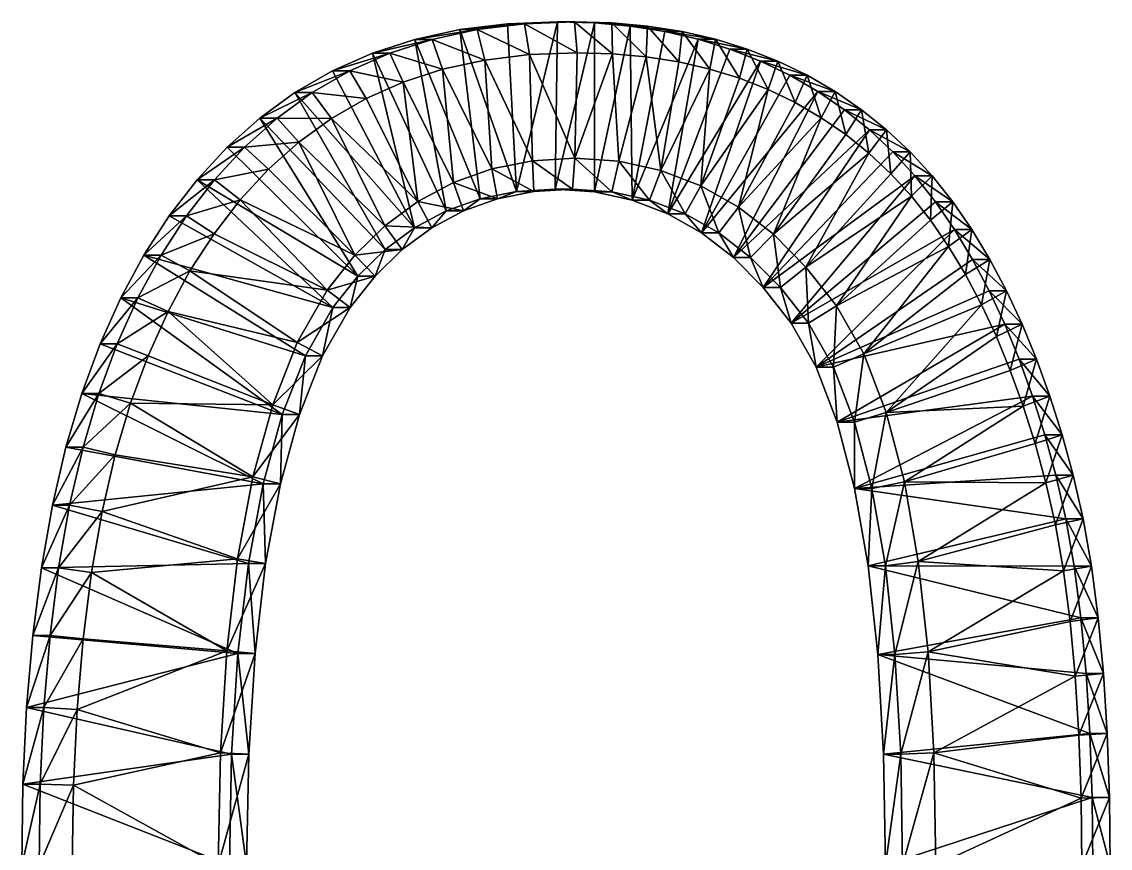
# Model space of a CAD drawing. Header units: metres. Extents: x -136 to 55, y -57 to 41.
# Drawn here: x 19.06 to 28.3, y -49.8 to -42.79 of the extents above; entities that cross this region are included whole.
import ezdxf

# ---------------------------------------------------------------- set-up
doc = ezdxf.new("R2010")
doc.units = ezdxf.units.M
doc.layers.get('0').update_dxf_attribs({"true_color": 0x57e057})

msp = doc.modelspace()

# ---------------------------------------------------------------- meshes
at = {"color": 74, "true_color": 0x58b11a}
mesh = msp.add_polyface(dxfattribs=at)
corners = [(24.2261, -42.8292, -0.0596), (23.9222, -42.8015, -0.0303), (24.3726, -42.8292, 1.4619), (24.0687, -42.8015, 1.4911), (23.6074, -42.7922), (23.7539, -42.7922, 1.5214), (23.1835, -42.8088, 0.0408), (23.33, -42.8088, 1.5622), (22.7808, -42.8588, 0.0796), (22.9273, -42.8588, 1.601), (24.0687, -42.8015, 1.4911), (24.3726, -42.8292, 1.4619), (23.7539, -42.7922, 1.5214), (23.33, -42.8088, 1.5622), (22.9273, -42.8588, 1.601), (22.5457, -42.9421, 1.6378), (24.074, -43.0631, 1.71), (24.3614, -43.0894, 1.6823), (23.7761, -43.0544, 1.7387), (23.3721, -43.0702, 1.7776), (22.992, -43.1174, 1.8142), (22.5457, -42.9421, 1.6378), (22.6345, -43.1954, 1.8486), (23.0521, -44.04, 1.8084), (23.3953, -43.9715, 1.7753), (23.7566, -43.9489, 1.7405), (24.1278, -43.9746, 1.7048), (23.2615, -44.232, 0.0333), (23.5883, -44.2115, 0.0018), (23.9235, -44.2347, -0.0304)]
mesh.append_faces([[corners[k] for k in face] for face in [(6, 27, 8), (4, 27, 6), (1, 28, 4), (0, 29, 1)]], dxfattribs={"vtx0": -1, "vtx1": -1, "color": 74})
mesh.append_faces([[corners[k] for k in face] for face in [(16, 25, 26)]], dxfattribs={"vtx0": -1, "vtx2": -1, "color": 74})
mesh.append_faces([[corners[k] for k in face] for face in [(0, 1, 2), (1, 4, 3), (4, 6, 5), (6, 8, 7), (3, 5, 10), (5, 7, 12), (7, 9, 13), (9, 15, 14), (10, 12, 16), (12, 13, 18), (13, 14, 19), (14, 21, 20)]], dxfattribs={"vtx1": -1, "color": 74})
mesh.append_faces([[corners[k] for k in face] for face in [(20, 22, 23), (19, 20, 24), (18, 19, 25), (16, 18, 25), (17, 16, 26)]], dxfattribs={"vtx1": -1, "vtx2": -1, "color": 74})
mesh.append_faces([[corners[k] for k in face] for face in [(1, 3, 2), (4, 5, 3), (6, 7, 5), (8, 9, 7), (3, 10, 11), (5, 12, 10), (7, 13, 12), (9, 14, 13), (10, 16, 17), (12, 18, 16), (13, 19, 18), (14, 20, 19), (21, 22, 20)]], dxfattribs={"vtx2": -1, "color": 74})
mesh = msp.add_polyface(dxfattribs=at)
corners = [(22.6653, -44.3957, 0.0907), (22.9538, -44.2934, 0.0629), (22.8118, -44.3957, 1.6121), (23.1003, -44.2934, 1.5844), (23.2615, -44.232, 0.0333), (23.408, -44.232, 1.5547), (23.5883, -44.2115, 0.0018), (23.7348, -44.2115, 1.5233), (23.9235, -44.2347, -0.0304), (24.07, -44.2347, 1.491), (24.2423, -44.3043, -0.0611), (24.3888, -44.3043, 1.4603), (22.8118, -44.3957, 1.6121), (23.1003, -44.2934, 1.5844), (23.408, -44.232, 1.5547), (23.7348, -44.2115, 1.5233), (24.07, -44.2347, 1.491), (22.7277, -44.1551, 1.8396), (23.0521, -44.04, 1.8084), (23.3953, -43.9715, 1.7753), (23.7566, -43.9489, 1.7405), (24.1278, -43.9746, 1.7048), (24.3888, -44.3043, 1.4603), (22.6345, -43.1954, 1.8486), (22.992, -43.1174, 1.8142), (23.3721, -43.0702, 1.7776), (22.7808, -42.8588, 0.0796), (23.6074, -42.7922), (23.9222, -42.8015, -0.0303), (24.2261, -42.8292, -0.0596)]
mesh.append_faces([[corners[k] for k in face] for face in [(23, 17, 18), (24, 18, 19), (25, 19, 20), (26, 4, 1), (27, 6, 4), (28, 8, 6), (29, 10, 8)]], dxfattribs={"vtx0": -1, "vtx2": -1, "color": 74})
mesh.append_faces([[corners[k] for k in face] for face in [(0, 1, 2), (1, 4, 3), (4, 6, 5), (6, 8, 7), (8, 10, 9), (2, 3, 12), (3, 5, 13), (5, 7, 14), (7, 9, 15), (9, 11, 16), (12, 13, 17), (13, 14, 18), (14, 15, 19), (15, 16, 20), (16, 22, 21)]], dxfattribs={"vtx1": -1, "color": 74})
mesh.append_faces([[corners[k] for k in face] for face in [(1, 3, 2), (4, 5, 3), (6, 7, 5), (8, 9, 7), (10, 11, 9), (3, 13, 12), (5, 14, 13), (7, 15, 14), (9, 16, 15), (13, 18, 17), (14, 19, 18), (15, 20, 19), (16, 21, 20)]], dxfattribs={"vtx2": -1, "color": 74})
mesh = msp.add_polyface(dxfattribs=at)
corners = [(25.3312, -43.1256, -0.166), (25.4777, -43.1256, 1.3554), (25.7265, -43.246, 1.3315), (25.0715, -43.0237, -0.141), (25.218, -43.0237, 1.3805), (24.8007, -42.9404, -0.1149), (24.9472, -42.9404, 1.4065), (24.5189, -42.8755, -0.0878), (24.6654, -42.8755, 1.4337), (24.2261, -42.8292, -0.0596), (24.3726, -42.8292, 1.4619), (25.4777, -43.1256, 1.3554), (25.218, -43.0237, 1.3805), (24.9472, -42.9404, 1.4065), (24.6654, -42.8755, 1.4337), (24.3726, -42.8292, 1.4619), (24.0687, -42.8015, 1.4911), (25.3945, -43.366, 1.5828), (25.6253, -43.4777, 1.5606), (25.1532, -43.2714, 1.6061), (24.9007, -43.1937, 1.6304), (24.6369, -43.133, 1.6558), (24.3614, -43.0894, 1.6823), (24.0687, -42.8015, 1.4911), (24.4844, -44.0524, 1.6705), (24.8234, -44.1825, 1.6378), (24.2423, -44.3043, -0.0611), (24.5446, -44.4203, -0.0902)]
mesh.append_faces([[corners[k] for k in face] for face in [(7, 26, 9), (5, 26, 7), (3, 27, 5), (0, 27, 3)]], dxfattribs={"vtx0": -1, "vtx1": -1, "color": 74})
mesh.append_faces([[corners[k] for k in face] for face in [(0, 3, 1), (3, 5, 4), (5, 7, 6), (7, 9, 8), (1, 4, 11), (4, 6, 12), (6, 8, 13), (8, 10, 14), (10, 16, 15), (11, 12, 17), (12, 13, 19), (13, 14, 20), (14, 15, 21), (15, 23, 22)]], dxfattribs={"vtx1": -1, "color": 74})
mesh.append_faces([[corners[k] for k in face] for face in [(21, 22, 24), (20, 21, 24), (19, 20, 25)]], dxfattribs={"vtx1": -1, "vtx2": -1, "color": 74})
mesh.append_faces([[corners[k] for k in face] for face in [(0, 1, 2), (3, 4, 1), (5, 6, 4), (7, 8, 6), (9, 10, 8), (4, 12, 11), (6, 13, 12), (8, 14, 13), (10, 15, 14), (11, 17, 18), (12, 19, 17), (13, 20, 19), (14, 21, 20), (15, 22, 21)]], dxfattribs={"vtx2": -1, "color": 74})
mesh = msp.add_polyface(dxfattribs=at)
corners = [(22.7808, -42.8588, 0.0796), (22.3992, -42.9421, 0.1163), (22.9273, -42.8588, 1.601), (22.5457, -42.9421, 1.6378), (22.0388, -43.0587, 0.151), (22.1853, -43.0587, 1.6725), (21.6995, -43.2086, 0.1837), (21.846, -43.2086, 1.7051), (22.6653, -44.3957, 0.0907), (22.8118, -44.3957, 1.6121), (22.5425, -44.539, 1.6381), (22.5457, -42.9421, 1.6378), (22.9273, -42.8588, 1.601), (22.1853, -43.0587, 1.6725), (21.846, -43.2086, 1.7051), (22.8118, -44.3957, 1.6121), (22.5425, -44.539, 1.6381), (22.6345, -43.1954, 1.8486), (22.2989, -43.304, 1.8809), (21.9846, -43.4428, 1.9112), (21.5278, -43.3918, 1.7358), (22.4246, -44.3164, 1.8688), (22.1445, -44.5226, 1.8958), (22.7277, -44.1551, 1.8396), (21.4155, -43.8126, 1.966), (21.8888, -44.7719, 1.9204), (21.6906, -43.6121, 1.9395), (21.3813, -43.3918, 0.2143), (22.396, -44.539, 0.1166), (22.1458, -44.7233, 0.1407), (22.9538, -44.2934, 0.0629)]
mesh.append_faces([[corners[k] for k in face] for face in [(6, 28, 27), (4, 28, 6), (1, 8, 4), (0, 30, 1)]], dxfattribs={"vtx0": -1, "vtx1": -1, "color": 74})
mesh.append_faces([[corners[k] for k in face] for face in [(24, 25, 22), (26, 22, 21), (18, 21, 23), (27, 28, 29), (4, 8, 28), (1, 30, 8)]], dxfattribs={"vtx0": -1, "vtx2": -1, "color": 74})
mesh.append_faces([[corners[k] for k in face] for face in [(0, 1, 2), (1, 4, 3), (4, 6, 5), (3, 5, 11), (5, 7, 13), (11, 13, 17), (13, 14, 18), (14, 20, 19), (16, 15, 21)]], dxfattribs={"vtx1": -1, "color": 74})
mesh.append_faces([[corners[k] for k in face] for face in [(26, 24, 22), (19, 26, 21), (18, 19, 21), (17, 18, 23)]], dxfattribs={"vtx1": -1, "vtx2": -1, "color": 74})
mesh.append_faces([[corners[k] for k in face] for face in [(1, 3, 2), (4, 5, 3), (6, 7, 5), (8, 9, 10), (3, 11, 12), (5, 13, 11), (7, 14, 13), (9, 15, 16), (13, 18, 17), (14, 19, 18), (16, 21, 22), (15, 23, 21)]], dxfattribs={"vtx2": -1, "color": 74})
mesh = msp.add_polyface(dxfattribs=at)
corners = [(24.2423, -44.3043, -0.0611), (24.5446, -44.4203, -0.0902), (24.3888, -44.3043, 1.4603), (24.6911, -44.4203, 1.4312), (24.8305, -44.5827, -0.1178), (24.977, -44.5827, 1.4037), (25.1001, -44.7915, -0.1437), (25.2466, -44.7915, 1.3777), (25.3531, -45.0467, -0.1681), (24.3888, -44.3043, 1.4603), (24.07, -44.2347, 1.491), (24.6911, -44.4203, 1.4312), (24.977, -44.5827, 1.4037), (25.2466, -44.7915, 1.3777), (25.4996, -45.0467, 1.3533), (24.4844, -44.0524, 1.6705), (24.1278, -43.9746, 1.7048), (24.8234, -44.1825, 1.6378), (25.1425, -44.3638, 1.6071), (25.4402, -44.5944, 1.5784), (25.4996, -45.0467, 1.3533), (24.3614, -43.0894, 1.6823), (24.9007, -43.1937, 1.6304), (25.3945, -43.366, 1.5828), (25.1532, -43.2714, 1.6061), (25.6253, -43.4777, 1.5606), (25.8452, -43.6056, 1.5394), (24.8007, -42.9404, -0.1149), (25.3312, -43.1256, -0.166), (25.58, -43.246, -0.1899), (25.8169, -43.3838, -0.2128)]
mesh.append_faces([[corners[k] for k in face] for face in [(29, 4, 28), (30, 4, 29)]], dxfattribs={"vtx0": -1, "vtx1": -1, "color": 74})
mesh.append_faces([[corners[k] for k in face] for face in [(21, 16, 15), (22, 15, 17), (23, 17, 18), (26, 18, 19), (27, 1, 0), (28, 4, 1), (30, 6, 4)]], dxfattribs={"vtx0": -1, "vtx2": -1, "color": 74})
mesh.append_faces([[corners[k] for k in face] for face in [(0, 1, 2), (1, 4, 3), (4, 6, 5), (6, 8, 7), (2, 3, 9), (3, 5, 11), (5, 7, 12), (7, 14, 13), (9, 11, 15), (11, 12, 17), (12, 13, 18), (13, 20, 19)]], dxfattribs={"vtx1": -1, "color": 74})
mesh.append_faces([[corners[k] for k in face] for face in [(23, 24, 17), (25, 23, 18), (26, 25, 18)]], dxfattribs={"vtx1": -1, "vtx2": -1, "color": 74})
mesh.append_faces([[corners[k] for k in face] for face in [(1, 3, 2), (4, 5, 3), (6, 7, 5), (2, 9, 10), (3, 11, 9), (5, 12, 11), (7, 13, 12), (9, 15, 16), (11, 17, 15), (12, 18, 17), (13, 19, 18)]], dxfattribs={"vtx2": -1, "color": 74})
mesh = msp.add_polyface(dxfattribs=at)
corners = [(26.2535, -43.7086, -0.2548), (26.0414, -43.538, -0.2344), (26.4, -43.7086, 1.2666), (26.1879, -43.538, 1.2871), (25.8169, -43.3838, -0.2128), (25.9634, -43.3838, 1.3087), (25.58, -43.246, -0.1899), (25.7265, -43.246, 1.3315), (25.3312, -43.1256, -0.166), (26.4, -43.7086, 1.2666), (26.1879, -43.538, 1.2871), (25.9634, -43.3838, 1.3087), (25.7265, -43.246, 1.3315), (25.4777, -43.1256, 1.3554), (25.4777, -43.1256, 1.3554), (26.2502, -43.907, 1.5004), (26.0535, -43.7487, 1.5194), (25.8452, -43.6056, 1.5394), (25.6253, -43.4777, 1.5606), (25.4996, -45.0467, 1.3533), (25.716, -44.8725, 1.5519), (25.4402, -44.5944, 1.5784), (26.4355, -44.0806, 1.4826), (26.6096, -44.2699, 1.4658), (25.974, -45.2013, 1.527), (25.1001, -44.7915, -0.1437), (25.3531, -45.0467, -0.1681), (26.453, -43.8956, -0.274), (26.6401, -44.099, -0.292), (25.5898, -45.3483, -0.1909)]
mesh.append_faces([[corners[k] for k in face] for face in [(1, 25, 4), (0, 25, 1), (27, 26, 0), (28, 26, 27)]], dxfattribs={"vtx0": -1, "vtx1": -1, "color": 74})
mesh.append_faces([[corners[k] for k in face] for face in [(15, 21, 20), (23, 20, 24), (0, 26, 25), (28, 29, 26)]], dxfattribs={"vtx0": -1, "vtx2": -1, "color": 74})
mesh.append_faces([[corners[k] for k in face] for face in [(0, 1, 2), (1, 4, 3), (4, 6, 5), (6, 8, 7), (2, 3, 9), (3, 5, 10), (5, 7, 11), (7, 13, 12), (9, 10, 15), (10, 11, 16), (11, 12, 17), (12, 14, 18)]], dxfattribs={"vtx1": -1, "color": 74})
mesh.append_faces([[corners[k] for k in face] for face in [(16, 17, 21), (15, 16, 21), (22, 15, 20), (23, 22, 20)]], dxfattribs={"vtx1": -1, "vtx2": -1, "color": 74})
mesh.append_faces([[corners[k] for k in face] for face in [(1, 3, 2), (4, 5, 3), (6, 7, 5), (3, 10, 9), (5, 11, 10), (7, 12, 11), (13, 14, 12), (10, 16, 15), (11, 17, 16), (12, 18, 17), (19, 20, 21)]], dxfattribs={"vtx2": -1, "color": 74})
mesh = msp.add_polyface(dxfattribs=at)
corners = [(21.6995, -43.2086, 0.1837), (21.3813, -43.3918, 0.2143), (21.846, -43.2086, 1.7051), (21.5278, -43.3918, 1.7358), (21.0843, -43.6083, 0.2429), (21.2308, -43.6083, 1.7644), (20.8079, -43.8558, 0.2696), (20.9544, -43.8558, 1.791), (20.5517, -44.1321, 0.2942), (20.6982, -44.1321, 1.8157), (20.3156, -44.437, 0.317), (20.4621, -44.437, 1.8384), (21.846, -43.2086, 1.7051), (21.5278, -43.3918, 1.7358), (21.2308, -43.6083, 1.7644), (20.9544, -43.8558, 1.791), (20.6982, -44.1321, 1.8157), (20.4621, -44.437, 1.8384), (21.6906, -43.6121, 1.9395), (21.9846, -43.4428, 1.9112), (21.4155, -43.8126, 1.966), (21.1579, -44.0433, 1.9908), (20.9178, -44.3021, 2.0139), (20.6957, -44.5891, 2.0353), (21.8888, -44.7719, 1.9204), (21.9147, -44.9484, 0.163), (22.1458, -44.7233, 0.1407)]
mesh.append_faces([[corners[k] for k in face] for face in [(6, 25, 8), (4, 25, 6), (1, 26, 4)]], dxfattribs={"vtx0": -1, "vtx1": -1, "color": 74})
mesh.append_faces([[corners[k] for k in face] for face in [(4, 26, 25)]], dxfattribs={"vtx0": -1, "vtx2": -1, "color": 74})
mesh.append_faces([[corners[k] for k in face] for face in [(0, 1, 2), (1, 4, 3), (4, 6, 5), (6, 8, 7), (8, 10, 9), (2, 3, 12), (3, 5, 13), (5, 7, 14), (7, 9, 15), (9, 11, 16), (13, 14, 18), (14, 15, 20), (15, 16, 21), (16, 17, 22)]], dxfattribs={"vtx1": -1, "color": 74})
mesh.append_faces([[corners[k] for k in face] for face in [(21, 22, 24), (20, 21, 24)]], dxfattribs={"vtx1": -1, "vtx2": -1, "color": 74})
mesh.append_faces([[corners[k] for k in face] for face in [(1, 3, 2), (4, 5, 3), (6, 7, 5), (8, 9, 7), (10, 11, 9), (3, 13, 12), (5, 14, 13), (7, 15, 14), (9, 16, 15), (11, 17, 16), (13, 18, 19), (14, 20, 18), (15, 21, 20), (16, 22, 21), (17, 23, 22)]], dxfattribs={"vtx2": -1, "color": 74})
mesh = msp.add_polyface(dxfattribs=at)
corners = [(27.1281, -44.8068, -0.339), (26.9769, -44.5549, -0.3245), (27.2746, -44.8068, 1.1824), (27.1234, -44.5549, 1.197), (26.8148, -44.3187, -0.3088), (26.9613, -44.3187, 1.2126), (26.6401, -44.099, -0.292), (26.7866, -44.099, 1.2294), (26.453, -43.8956, -0.274), (26.5995, -43.8956, 1.2474), (26.2535, -43.7086, -0.2548), (26.4, -43.7086, 1.2666), (27.2746, -44.8068, 1.1824), (27.4163, -45.0739, 1.1688), (27.1234, -44.5549, 1.197), (26.9613, -44.3187, 1.2126), (26.7866, -44.099, 1.2294), (26.5995, -43.8956, 1.2474), (26.4, -43.7086, 1.2666), (27.0686, -44.9362, 1.4216), (26.9251, -44.6971, 1.4354), (26.7727, -44.4751, 1.4501), (26.6096, -44.2699, 1.4658), (26.4355, -44.0806, 1.4826), (26.2502, -43.907, 1.5004), (25.974, -45.2013, 1.527), (25.5898, -45.3483, -0.1909)]
mesh.append_faces([[corners[k] for k in face] for face in [(4, 26, 6), (1, 26, 4)]], dxfattribs={"vtx0": -1, "vtx1": -1, "color": 74})
mesh.append_faces([[corners[k] for k in face] for face in [(0, 1, 2), (1, 4, 3), (4, 6, 5), (6, 8, 7), (8, 10, 9), (2, 3, 12), (3, 5, 14), (5, 7, 15), (7, 9, 16), (9, 11, 17), (12, 14, 19), (14, 15, 20), (15, 16, 21), (16, 17, 22), (17, 18, 23)]], dxfattribs={"vtx1": -1, "color": 74})
mesh.append_faces([[corners[k] for k in face] for face in [(21, 22, 25), (20, 21, 25)]], dxfattribs={"vtx1": -1, "vtx2": -1, "color": 74})
mesh.append_faces([[corners[k] for k in face] for face in [(1, 3, 2), (4, 5, 3), (6, 7, 5), (8, 9, 7), (10, 11, 9), (2, 12, 13), (3, 14, 12), (5, 15, 14), (7, 16, 15), (9, 17, 16), (11, 18, 17), (14, 20, 19), (15, 21, 20), (16, 22, 21), (17, 23, 22), (18, 24, 23)]], dxfattribs={"vtx2": -1, "color": 74})
mesh = msp.add_polyface(dxfattribs=at)
corners = [(20.3156, -44.437, 0.317), (20.0997, -44.7707, 0.3377), (20.4621, -44.437, 1.8384), (20.2462, -44.7707, 1.8592), (19.904, -45.1332, 0.3566), (20.0505, -45.1332, 1.878), (19.7285, -45.5243, 0.3735), (19.875, -45.5243, 1.8949), (19.5732, -45.9441, 0.3884), (19.7197, -45.9441, 1.9099), (20.4621, -44.437, 1.8384), (20.2462, -44.7707, 1.8592), (20.0505, -45.1332, 1.878), (19.875, -45.5243, 1.8949), (19.7197, -45.9441, 1.9099), (20.6957, -44.5891, 2.0353), (20.4915, -44.9048, 2.0549), (20.3053, -45.2496, 2.0729), (20.1374, -45.6239, 2.089), (19.9881, -46.0274, 2.1034), (21.1928, -46.0396, 1.9874), (21.4018, -45.5107, 1.9673), (21.6539, -45.0669, 1.943), (21.273, -46.123, 0.2248), (21.47, -45.6245, 0.2058), (21.7029, -45.2145, 0.1834), (20.5517, -44.1321, 0.2942)]
mesh.append_faces([[corners[k] for k in face] for face in [(6, 23, 8), (4, 23, 6), (1, 24, 4), (0, 25, 1), (26, 25, 0)]], dxfattribs={"vtx0": -1, "vtx1": -1, "color": 74})
mesh.append_faces([[corners[k] for k in face] for face in [(17, 20, 21), (4, 24, 23)]], dxfattribs={"vtx0": -1, "vtx2": -1, "color": 74})
mesh.append_faces([[corners[k] for k in face] for face in [(0, 1, 2), (1, 4, 3), (4, 6, 5), (6, 8, 7), (2, 3, 10), (3, 5, 11), (5, 7, 12), (7, 9, 13), (10, 11, 15), (11, 12, 16), (12, 13, 17), (13, 14, 18)]], dxfattribs={"vtx1": -1, "color": 74})
mesh.append_faces([[corners[k] for k in face] for face in [(18, 19, 20), (17, 18, 20), (16, 17, 21), (15, 16, 22)]], dxfattribs={"vtx1": -1, "vtx2": -1, "color": 74})
mesh.append_faces([[corners[k] for k in face] for face in [(1, 3, 2), (4, 5, 3), (6, 7, 5), (8, 9, 7), (3, 11, 10), (5, 12, 11), (7, 13, 12), (9, 14, 13), (11, 16, 15), (12, 17, 16), (13, 18, 17), (14, 19, 18)]], dxfattribs={"vtx2": -1, "color": 74})
mesh = msp.add_polyface(dxfattribs=at)
corners = [(21.47, -45.6245, 0.2058), (21.6165, -45.6245, 1.7272), (21.4195, -46.123, 1.7462), (21.7029, -45.2145, 0.1834), (21.8494, -45.2145, 1.7048), (21.9147, -44.9484, 0.163), (22.0612, -44.9484, 1.6844), (22.1458, -44.7233, 0.1407), (22.2923, -44.7233, 1.6622), (22.396, -44.539, 0.1166), (22.5425, -44.539, 1.6381), (22.6653, -44.3957, 0.0907), (21.4195, -46.123, 1.7462), (21.6165, -45.6245, 1.7272), (21.8494, -45.2145, 1.7048), (22.0612, -44.9484, 1.6844), (22.2923, -44.7233, 1.6622), (22.5425, -44.539, 1.6381), (22.8118, -44.3957, 1.6121), (21.1928, -46.0396, 1.9874), (21.4018, -45.5107, 1.9673), (21.6539, -45.0669, 1.943), (21.8888, -44.7719, 1.9204), (22.1445, -44.5226, 1.8958), (20.4915, -44.9048, 2.0549), (20.9178, -44.3021, 2.0139), (20.6957, -44.5891, 2.0353), (20.0997, -44.7707, 0.3377), (20.5517, -44.1321, 0.2942)]
mesh.append_faces([[corners[k] for k in face] for face in [(24, 20, 21), (25, 21, 22), (27, 3, 0), (28, 5, 3)]], dxfattribs={"vtx0": -1, "vtx2": -1, "color": 74})
mesh.append_faces([[corners[k] for k in face] for face in [(0, 3, 1), (3, 5, 4), (5, 7, 6), (7, 9, 8), (9, 11, 10), (2, 1, 12), (1, 4, 13), (4, 6, 14), (6, 8, 15), (8, 10, 16), (10, 18, 17), (12, 13, 19), (13, 14, 20), (14, 15, 21), (15, 16, 22), (16, 17, 23)]], dxfattribs={"vtx1": -1, "color": 74})
mesh.append_faces([[corners[k] for k in face] for face in [(25, 26, 21)]], dxfattribs={"vtx1": -1, "vtx2": -1, "color": 74})
mesh.append_faces([[corners[k] for k in face] for face in [(0, 1, 2), (3, 4, 1), (5, 6, 4), (7, 8, 6), (9, 10, 8), (1, 13, 12), (4, 14, 13), (6, 15, 14), (8, 16, 15), (10, 17, 16), (13, 20, 19), (14, 21, 20), (15, 22, 21), (16, 23, 22)]], dxfattribs={"vtx2": -1, "color": 74})
mesh = msp.add_polyface(dxfattribs=at)
corners = [(25.3531, -45.0467, -0.1681), (25.4996, -45.0467, 1.3533), (25.2466, -44.7915, 1.3777), (25.5898, -45.3483, -0.1909), (25.7363, -45.3483, 1.3305), (25.8019, -45.7205, -0.2113), (25.9484, -45.7205, 1.3101), (25.9814, -46.1874, -0.2286), (26.1279, -46.1874, 1.2928), (26.1283, -46.7491, -0.2427), (25.4996, -45.0467, 1.3533), (25.2466, -44.7915, 1.3777), (25.7363, -45.3483, 1.3305), (25.9484, -45.7205, 1.3101), (26.1279, -46.1874, 1.2928), (26.2748, -46.7491, 1.2787), (25.716, -44.8725, 1.5519), (25.974, -45.2013, 1.527), (26.2055, -45.6075, 1.5047), (26.3974, -46.1066, 1.4862), (26.2748, -46.7491, 1.2787), (26.9251, -44.6971, 1.4354), (27.0686, -44.9362, 1.4216), (27.204, -45.1914, 1.4086), (27.5586, -46.0511, 1.3744), (26.5508, -46.6931, 1.4715), (26.9769, -44.5549, -0.3245), (27.1281, -44.8068, -0.339), (27.2698, -45.0739, -0.3527), (27.6381, -45.9665, -0.3881), (27.4021, -45.3563, -0.3654), (27.5248, -45.6538, -0.3772)]
mesh.append_faces([[corners[k] for k in face] for face in [(27, 5, 26), (28, 5, 27), (7, 29, 9), (5, 30, 7)]], dxfattribs={"vtx0": -1, "vtx1": -1, "color": 74})
mesh.append_faces([[corners[k] for k in face] for face in [(21, 17, 18), (23, 18, 19), (24, 19, 25), (26, 5, 3), (7, 30, 31)]], dxfattribs={"vtx0": -1, "vtx2": -1, "color": 74})
mesh.append_faces([[corners[k] for k in face] for face in [(0, 3, 1), (3, 5, 4), (5, 7, 6), (7, 9, 8), (1, 4, 10), (4, 6, 12), (6, 8, 13), (8, 15, 14), (10, 12, 16), (12, 13, 17), (13, 14, 18), (14, 20, 19)]], dxfattribs={"vtx1": -1, "color": 74})
mesh.append_faces([[corners[k] for k in face] for face in [(22, 21, 18), (23, 22, 18), (28, 30, 5)]], dxfattribs={"vtx1": -1, "vtx2": -1, "color": 74})
mesh.append_faces([[corners[k] for k in face] for face in [(0, 1, 2), (3, 4, 1), (5, 6, 4), (7, 8, 6), (1, 10, 11), (4, 12, 10), (6, 13, 12), (8, 14, 13), (12, 17, 16), (13, 18, 17), (14, 19, 18)]], dxfattribs={"vtx2": -1, "color": 74})
mesh = msp.add_polyface(dxfattribs=at)
corners = [(27.742, -46.2945, -0.3981), (27.6381, -45.9665, -0.3881), (27.8884, -46.2945, 1.1233), (27.7846, -45.9665, 1.1333), (27.5248, -45.6538, -0.3772), (27.6713, -45.6538, 1.1442), (27.4021, -45.3563, -0.3654), (27.5486, -45.3563, 1.156), (27.2698, -45.0739, -0.3527), (27.4163, -45.0739, 1.1688), (27.1281, -44.8068, -0.339), (27.2746, -44.8068, 1.1824), (27.8884, -46.2945, 1.1233), (27.7846, -45.9665, 1.1333), (27.6713, -45.6538, 1.1442), (27.5486, -45.3563, 1.156), (27.4163, -45.0739, 1.1688), (27.6593, -46.3691, 1.3647), (27.5586, -46.0511, 1.3744), (27.4491, -45.7488, 1.385), (27.3309, -45.4623, 1.3964), (27.204, -45.1914, 1.4086), (27.2746, -44.8068, 1.1824), (27.0686, -44.9362, 1.4216), (26.3974, -46.1066, 1.4862), (26.5508, -46.6931, 1.4715), (26.1283, -46.7491, -0.2427), (25.9814, -46.1874, -0.2286)]
mesh.append_faces([[corners[k] for k in face] for face in [(26, 1, 0), (27, 4, 1)]], dxfattribs={"vtx0": -1, "vtx2": -1, "color": 74})
mesh.append_faces([[corners[k] for k in face] for face in [(0, 1, 2), (1, 4, 3), (4, 6, 5), (6, 8, 7), (8, 10, 9), (2, 3, 12), (3, 5, 13), (5, 7, 14), (7, 9, 15), (9, 11, 16), (12, 13, 17), (13, 14, 18), (14, 15, 19), (15, 16, 20), (16, 22, 21)]], dxfattribs={"vtx1": -1, "color": 74})
mesh.append_faces([[corners[k] for k in face] for face in [(20, 21, 24), (19, 20, 24), (18, 19, 24), (17, 18, 25)]], dxfattribs={"vtx1": -1, "vtx2": -1, "color": 74})
mesh.append_faces([[corners[k] for k in face] for face in [(1, 3, 2), (4, 5, 3), (6, 7, 5), (8, 9, 7), (10, 11, 9), (3, 13, 12), (5, 14, 13), (7, 15, 14), (9, 16, 15), (13, 18, 17), (14, 19, 18), (15, 20, 19), (16, 21, 20), (22, 23, 21)]], dxfattribs={"vtx2": -1, "color": 74})
mesh = msp.add_polyface(dxfattribs=at)
corners = [(19.5732, -45.9441, 0.3884), (19.4383, -46.398, 0.4014), (19.7197, -45.9441, 1.9099), (19.5848, -46.398, 1.9229), (19.3242, -46.8913, 0.4124), (19.4707, -46.8913, 1.9339), (19.2308, -47.4239, 0.4214), (21.1119, -46.7101, 0.2403), (21.2584, -46.7101, 1.7617), (21.133, -47.3856, 1.7738), (21.273, -46.123, 0.2248), (21.4195, -46.123, 1.7462), (21.47, -45.6245, 0.2058), (19.7197, -45.9441, 1.9099), (19.5848, -46.398, 1.9229), (19.4707, -46.8913, 1.9339), (19.3773, -47.4239, 1.9428), (21.133, -47.3856, 1.7738), (21.2584, -46.7101, 1.7617), (21.4195, -46.123, 1.7462), (19.9881, -46.0274, 2.1034), (19.858, -46.4653, 2.1159), (19.7473, -46.9437, 2.1266), (19.3773, -47.4239, 1.9428), (20.8959, -47.3462, 2.016), (21.0249, -46.6511, 2.0036), (21.1928, -46.0396, 1.9874), (20.9865, -47.3856, 0.2524)]
mesh.append_faces([[corners[k] for k in face] for face in [(1, 7, 4), (0, 7, 1)]], dxfattribs={"vtx0": -1, "vtx1": -1, "color": 74})
mesh.append_faces([[corners[k] for k in face] for face in [(22, 24, 25), (20, 25, 26), (4, 7, 27), (0, 10, 7)]], dxfattribs={"vtx0": -1, "vtx2": -1, "color": 74})
mesh.append_faces([[corners[k] for k in face] for face in [(0, 1, 2), (1, 4, 3), (4, 6, 5), (7, 10, 8), (10, 12, 11), (2, 3, 13), (3, 5, 14), (5, 16, 15), (9, 8, 17), (8, 11, 18), (13, 14, 20), (14, 15, 21), (15, 23, 22), (17, 18, 24), (18, 19, 25)]], dxfattribs={"vtx1": -1, "color": 74})
mesh.append_faces([[corners[k] for k in face] for face in [(21, 22, 25), (20, 21, 25)]], dxfattribs={"vtx1": -1, "vtx2": -1, "color": 74})
mesh.append_faces([[corners[k] for k in face] for face in [(1, 3, 2), (4, 5, 3), (7, 8, 9), (10, 11, 8), (3, 14, 13), (5, 15, 14), (8, 18, 17), (11, 19, 18), (14, 21, 20), (15, 22, 21), (18, 25, 24), (19, 26, 25)]], dxfattribs={"vtx2": -1, "color": 74})
mesh = msp.add_polyface(dxfattribs=at)
corners = [(27.9899, -47.4089, -0.422), (27.9195, -47.0058, -0.4152), (28.1364, -47.4089, 1.0994), (28.066, -47.0058, 1.1062), (27.8363, -46.6376, -0.4072), (27.9828, -46.6376, 1.1142), (27.742, -46.2945, -0.3981), (27.8884, -46.2945, 1.1233), (26.1283, -46.7491, -0.2427), (26.2748, -46.7491, 1.2787), (26.1279, -46.1874, 1.2928), (26.2425, -47.4055, -0.2537), (26.389, -47.4055, 1.2677), (28.1364, -47.4089, 1.0994), (28.066, -47.0058, 1.1062), (27.9828, -46.6376, 1.1142), (27.8884, -46.2945, 1.1233), (26.2748, -46.7491, 1.2787), (26.1279, -46.1874, 1.2928), (26.389, -47.4055, 1.2677), (27.8995, -47.4487, 1.3416), (27.8312, -47.0575, 1.3482), (27.7507, -46.7015, 1.3559), (27.6593, -46.3691, 1.3647), (26.5508, -46.6931, 1.4715), (26.3974, -46.1066, 1.4862), (26.6683, -47.3687, 1.4602)]
mesh.append_faces([[corners[k] for k in face] for face in [(8, 1, 11)]], dxfattribs={"vtx0": -1, "vtx1": -1, "color": 74})
mesh.append_faces([[corners[k] for k in face] for face in [(22, 24, 26), (11, 1, 0), (8, 4, 1), (8, 6, 4)]], dxfattribs={"vtx0": -1, "vtx2": -1, "color": 74})
mesh.append_faces([[corners[k] for k in face] for face in [(0, 1, 2), (1, 4, 3), (4, 6, 5), (8, 11, 9), (2, 3, 13), (3, 5, 14), (5, 7, 15), (9, 12, 17), (13, 14, 20), (14, 15, 21), (15, 16, 22), (17, 19, 24)]], dxfattribs={"vtx1": -1, "color": 74})
mesh.append_faces([[corners[k] for k in face] for face in [(22, 23, 24), (21, 22, 26), (20, 21, 26)]], dxfattribs={"vtx1": -1, "vtx2": -1, "color": 74})
mesh.append_faces([[corners[k] for k in face] for face in [(1, 3, 2), (4, 5, 3), (6, 7, 5), (8, 9, 10), (11, 12, 9), (3, 14, 13), (5, 15, 14), (7, 16, 15), (9, 17, 18), (12, 19, 17), (14, 21, 20), (15, 22, 21), (16, 23, 22), (17, 24, 25), (19, 26, 24)]], dxfattribs={"vtx2": -1, "color": 74})
mesh = msp.add_polyface(dxfattribs=at)
corners = [(19.2308, -47.4239, 0.4214), (19.3773, -47.4239, 1.9428), (19.4707, -46.8913, 1.9339), (19.1582, -47.9959, 0.4284), (19.3047, -47.9959, 1.9498), (19.1063, -48.6073, 0.4334), (19.2528, -48.6073, 1.9548), (20.897, -48.1496, 0.261), (21.0434, -48.1496, 1.7824), (20.9897, -49.0022, 1.7876), (20.9865, -47.3856, 0.2524), (21.133, -47.3856, 1.7738), (21.1119, -46.7101, 0.2403), (19.3773, -47.4239, 1.9428), (19.4707, -46.8913, 1.9339), (19.3047, -47.9959, 1.9498), (19.2528, -48.6073, 1.9548), (21.0434, -48.1496, 1.7824), (20.9897, -49.0022, 1.7876), (21.133, -47.3856, 1.7738), (19.6562, -47.4633, 2.1354), (19.7473, -46.9437, 2.1266), (19.585, -48.0236, 2.1422), (19.534, -48.6247, 2.1471), (20.8045, -48.126, 2.0248), (20.75, -48.9914, 2.03), (20.8959, -47.3462, 2.016), (20.8432, -49.0022, 0.2662), (19.3242, -46.8913, 0.4124)]
mesh.append_faces([[corners[k] for k in face] for face in [(3, 7, 5), (0, 7, 3), (28, 10, 0)]], dxfattribs={"vtx0": -1, "vtx1": -1, "color": 74})
mesh.append_faces([[corners[k] for k in face] for face in [(23, 25, 24), (20, 24, 26), (5, 7, 27), (0, 10, 7)]], dxfattribs={"vtx0": -1, "vtx2": -1, "color": 74})
mesh.append_faces([[corners[k] for k in face] for face in [(0, 3, 1), (3, 5, 4), (7, 10, 8), (10, 12, 11), (1, 4, 13), (4, 6, 15), (8, 11, 17), (13, 15, 20), (15, 16, 22), (17, 19, 24)]], dxfattribs={"vtx1": -1, "color": 74})
mesh.append_faces([[corners[k] for k in face] for face in [(22, 23, 24), (20, 22, 24), (21, 20, 26)]], dxfattribs={"vtx1": -1, "vtx2": -1, "color": 74})
mesh.append_faces([[corners[k] for k in face] for face in [(0, 1, 2), (3, 4, 1), (5, 6, 4), (7, 8, 9), (10, 11, 8), (1, 13, 14), (4, 15, 13), (6, 16, 15), (8, 17, 18), (11, 19, 17), (13, 20, 21), (15, 22, 20), (16, 23, 22), (17, 24, 25), (19, 26, 24)]], dxfattribs={"vtx2": -1, "color": 74})
mesh = msp.add_polyface(dxfattribs=at)
corners = [(28.1243, -48.8276, -0.4349), (28.0923, -48.3198, -0.4319), (28.2708, -48.8276, 1.0865), (28.2388, -48.3198, 1.0896), (28.0475, -47.8469, -0.4275), (28.194, -47.8469, 1.0939), (27.9899, -47.4089, -0.422), (28.1364, -47.4089, 1.0994), (26.2425, -47.4055, -0.2537), (26.3241, -48.1566, -0.2616), (26.389, -47.4055, 1.2677), (26.4706, -48.1566, 1.2598), (26.3731, -49.0026, -0.2663), (28.2708, -48.8276, 1.0865), (28.2388, -48.3198, 1.0896), (28.194, -47.8469, 1.0939), (28.1364, -47.4089, 1.0994), (26.389, -47.4055, 1.2677), (26.4706, -48.1566, 1.2598), (26.5196, -49.0026, 1.2551), (27.9997, -48.3405, 1.332), (28.0312, -48.8406, 1.3289), (27.9557, -47.8765, 1.3362), (27.8995, -47.4487, 1.3416), (26.6683, -47.3687, 1.4602), (26.7516, -48.1348, 1.4521), (26.5196, -49.0026, 1.2551), (26.8012, -48.9927, 1.4474)]
mesh.append_faces([[corners[k] for k in face] for face in [(9, 0, 12), (8, 4, 9)]], dxfattribs={"vtx0": -1, "vtx1": -1, "color": 74})
mesh.append_faces([[corners[k] for k in face] for face in [(23, 24, 25), (20, 25, 27), (9, 1, 0), (9, 4, 1), (8, 6, 4)]], dxfattribs={"vtx0": -1, "vtx2": -1, "color": 74})
mesh.append_faces([[corners[k] for k in face] for face in [(0, 1, 2), (1, 4, 3), (4, 6, 5), (8, 9, 10), (9, 12, 11), (2, 3, 13), (3, 5, 14), (5, 7, 15), (10, 11, 17), (11, 19, 18), (14, 15, 20), (15, 16, 22), (17, 18, 24), (18, 26, 25)]], dxfattribs={"vtx1": -1, "color": 74})
mesh.append_faces([[corners[k] for k in face] for face in [(22, 23, 25), (20, 22, 25)]], dxfattribs={"vtx1": -1, "vtx2": -1, "color": 74})
mesh.append_faces([[corners[k] for k in face] for face in [(1, 3, 2), (4, 5, 3), (6, 7, 5), (9, 11, 10), (3, 14, 13), (5, 15, 14), (7, 16, 15), (11, 18, 17), (14, 20, 21), (15, 22, 20), (16, 23, 22), (18, 25, 24)]], dxfattribs={"vtx2": -1, "color": 74})
mesh = msp.add_polyface(dxfattribs=at)
corners = [(19.1063, -48.6073, 0.4334), (19.0752, -49.258, 0.4364), (19.2528, -48.6073, 1.9548), (19.2217, -49.258, 1.9578), (19.0648, -49.948, 0.4374), (19.2113, -49.948, 1.9588), (19.0929, -51.0307, 0.4347), (20.8432, -49.0022, 0.2662), (20.897, -48.1496, 0.261), (20.9897, -49.0022, 1.7876), (20.8253, -49.9432, 0.2679), (20.9718, -49.9432, 1.7893), (20.9882, -50.8843, 1.7877), (19.2528, -48.6073, 1.9548), (19.2217, -49.258, 1.9578), (19.2113, -49.948, 1.9588), (19.2394, -51.0307, 1.9561), (21.0434, -48.1496, 1.7824), (20.9897, -49.0022, 1.7876), (20.9718, -49.9432, 1.7893), (20.9882, -50.8843, 1.7877), (19.534, -48.6247, 2.1471), (19.5033, -49.2662, 2.1501), (19.4931, -49.9466, 2.1511), (19.2394, -51.0307, 1.9561), (21.0434, -48.1496, 1.7824), (20.75, -48.9914, 2.03), (20.7319, -49.943, 2.0318), (20.7484, -50.8942, 2.0302), (20.8417, -50.8843, 0.2663)]
mesh.append_faces([[corners[k] for k in face] for face in [(1, 10, 4), (0, 7, 1)]], dxfattribs={"vtx0": -1, "vtx1": -1, "color": 74})
mesh.append_faces([[corners[k] for k in face] for face in [(23, 28, 27), (22, 27, 26), (4, 10, 29), (1, 7, 10)]], dxfattribs={"vtx0": -1, "vtx2": -1, "color": 74})
mesh.append_faces([[corners[k] for k in face] for face in [(0, 1, 2), (1, 4, 3), (4, 6, 5), (7, 8, 9), (10, 7, 11), (2, 3, 13), (3, 5, 14), (5, 16, 15), (9, 17, 18), (11, 9, 19), (13, 14, 21), (14, 15, 22), (15, 24, 23), (18, 25, 26), (19, 18, 27)]], dxfattribs={"vtx1": -1, "color": 74})
mesh.append_faces([[corners[k] for k in face] for face in [(22, 23, 27), (21, 22, 26)]], dxfattribs={"vtx1": -1, "vtx2": -1, "color": 74})
mesh.append_faces([[corners[k] for k in face] for face in [(1, 3, 2), (4, 5, 3), (10, 11, 12), (7, 9, 11), (3, 14, 13), (5, 15, 14), (11, 19, 20), (9, 18, 19), (14, 22, 21), (15, 23, 22), (19, 27, 28), (18, 26, 27)]], dxfattribs={"vtx2": -1, "color": 74})
mesh = msp.add_polyface(dxfattribs=at)
corners = [(28.1499, -49.948, -0.4374), (28.2964, -49.948, 1.084), (28.2861, -50.633, 1.085), (28.1435, -49.3704, -0.4368), (28.29, -49.3704, 1.0846), (28.1243, -48.8276, -0.4349), (28.2708, -48.8276, 1.0865), (26.3731, -49.0026, -0.2663), (26.5196, -49.0026, 1.2551), (26.4706, -48.1566, 1.2598), (26.3894, -49.9432, -0.2679), (26.5359, -49.9432, 1.2536), (28.2964, -49.948, 1.084), (28.2861, -50.633, 1.085), (28.29, -49.3704, 1.0846), (28.2708, -48.8276, 1.0865), (26.5196, -49.0026, 1.2551), (26.4706, -48.1566, 1.2598), (26.5359, -49.9432, 1.2536), (26.5195, -50.8818, 1.2551), (28.0565, -49.9475, 1.3265), (28.0463, -50.6248, 1.3275), (28.0502, -49.3765, 1.3271), (28.0312, -48.8406, 1.3289), (28.2388, -48.3198, 1.0896), (26.8012, -48.9927, 1.4474), (26.7516, -48.1348, 1.4521), (26.8177, -49.9433, 1.4458), (27.9997, -48.3405, 1.332), (28.1396, -50.633, -0.4364)]
mesh.append_faces([[corners[k] for k in face] for face in [(7, 3, 10)]], dxfattribs={"vtx0": -1, "vtx1": -1, "color": 74})
mesh.append_faces([[corners[k] for k in face] for face in [(22, 25, 27), (10, 0, 29), (10, 3, 0), (7, 5, 3)]], dxfattribs={"vtx0": -1, "vtx2": -1, "color": 74})
mesh.append_faces([[corners[k] for k in face] for face in [(0, 3, 1), (3, 5, 4), (7, 10, 8), (1, 4, 12), (4, 6, 14), (8, 11, 16), (11, 19, 18), (12, 14, 20), (14, 15, 22), (15, 24, 23), (16, 18, 25)]], dxfattribs={"vtx1": -1, "color": 74})
mesh.append_faces([[corners[k] for k in face] for face in [(23, 28, 25), (22, 23, 25), (20, 22, 27), (21, 20, 27)]], dxfattribs={"vtx1": -1, "vtx2": -1, "color": 74})
mesh.append_faces([[corners[k] for k in face] for face in [(0, 1, 2), (3, 4, 1), (5, 6, 4), (7, 8, 9), (10, 11, 8), (1, 12, 13), (4, 14, 12), (6, 15, 14), (8, 16, 17), (11, 18, 16), (12, 20, 21), (14, 22, 20), (15, 23, 22), (16, 25, 26), (18, 27, 25)]], dxfattribs={"vtx2": -1, "color": 74})

doc.saveas('drawing.dxf')
